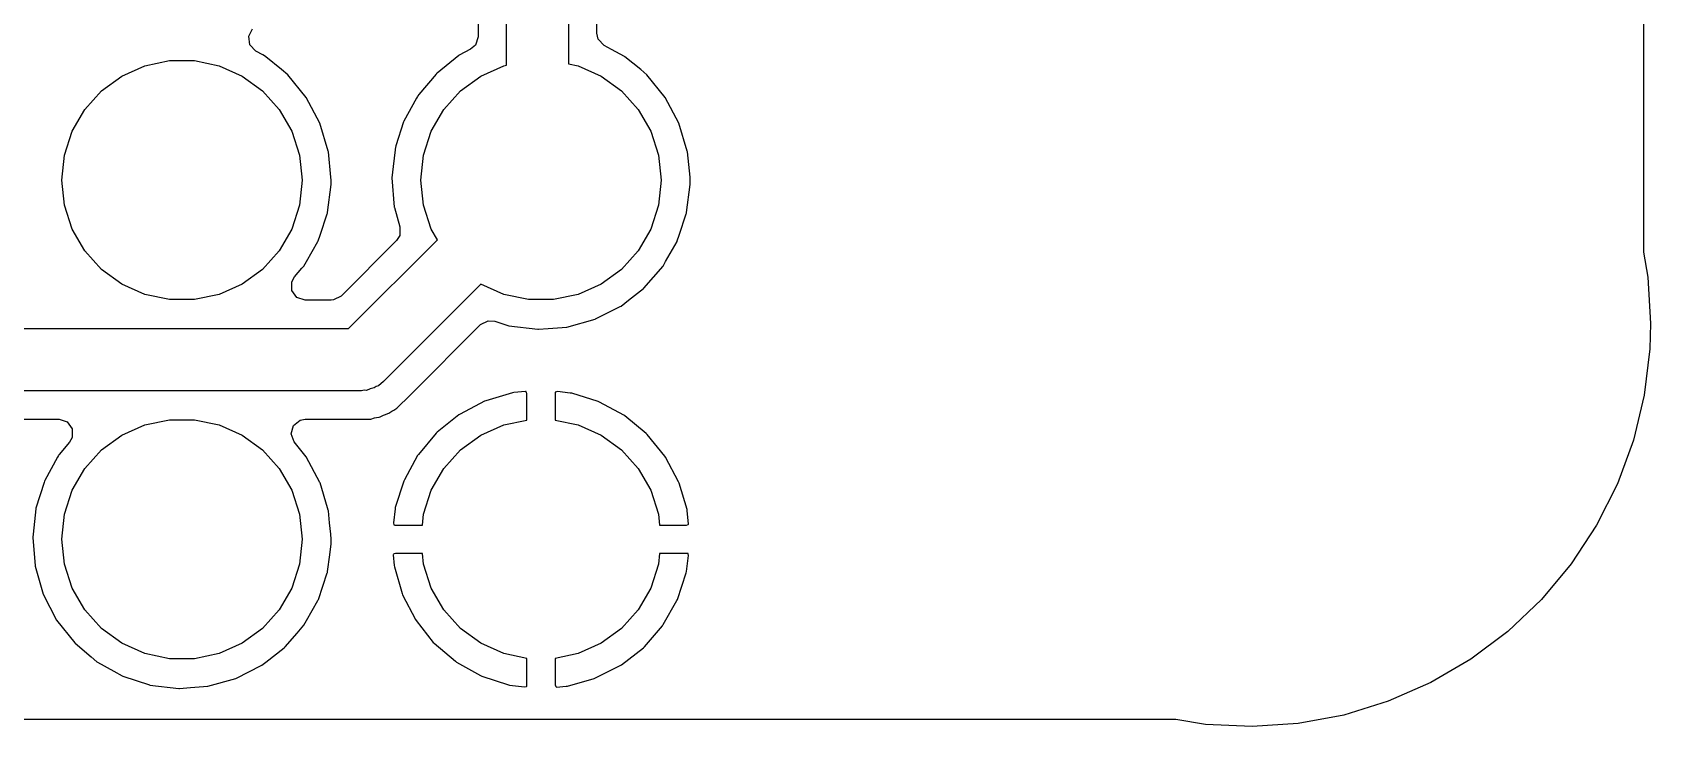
# Model space of a CAD drawing. Extents: x 100.2 to 143.8, y -109.8 to -50.2.
# Drawn here: x 132.4 to 143.85, y -109.85 to -104.94 of the extents above; entities that cross this region are included whole.
import ezdxf

# ---------------------------------------------------------------- set-up
doc = ezdxf.new("R2010")
doc.units = 0
doc.layers.add('BLACK', color=7, linetype='CONTINUOUS')

msp = doc.modelspace()

# ---------------------------------------------------------------- linework, layer by layer
at = {"layer": 'BLACK', "linetype": 'CONTINUOUS'}
for p, q in [((143.8, -103.198), (143.8, -106.494)), ((135.755, -105.173), (135.755, -104.05)), ((136.195, -104.05), (136.195, -105.162)), ((135.555, -104.246), (135.555, -104.973)), ((136.396, -104.946), (136.396, -104.246)), ((133.932, -104.968), (133.959, -104.916)), ((133.94, -105.029), (133.932, -104.968)), ((135.555, -104.973), (135.536, -105.031)), ((136.405, -104.988), (136.396, -104.946)), ((133.982, -105.073), (133.94, -105.029)), ((134.031, -105.099), (133.982, -105.073)), ((135.501, -105.06), (135.422, -105.102)), ((135.536, -105.031), (135.501, -105.06)), ((136.447, -105.033), (136.405, -104.988)), ((136.499, -105.061), (136.447, -105.033)), ((136.59, -105.11), (136.499, -105.061)), ((133.035, -105.249), (133.197, -105.177)), ((133.197, -105.177), (133.371, -105.14)), ((133.371, -105.14), (133.549, -105.14)), ((133.549, -105.14), (133.723, -105.177)), ((133.723, -105.177), (133.885, -105.249)), ((134.05, -105.11), (134.031, -105.099)), ((134.054, -105.113), (134.05, -105.11)), ((134.165, -105.204), (134.054, -105.113)), ((134.054, -105.113), (134.054, -105.113)), ((134.209, -105.241), (134.165, -105.204)), ((135.418, -105.105), (135.265, -105.228)), ((135.422, -105.102), (135.418, -105.105)), ((135.418, -105.105), (135.418, -105.105)), ((135.575, -105.249), (135.737, -105.177)), ((135.737, -105.177), (135.755, -105.173)), ((136.195, -105.162), (136.263, -105.177)), ((136.263, -105.177), (136.425, -105.249)), ((136.594, -105.113), (136.59, -105.11)), ((136.705, -105.204), (136.594, -105.113)), ((136.594, -105.113), (136.594, -105.113)), ((136.749, -105.241), (136.705, -105.204)), ((132.891, -105.353), (133.035, -105.249)), ((133.885, -105.249), (134.029, -105.353)), ((134.339, -105.401), (134.209, -105.241)), ((135.258, -105.235), (135.136, -105.38)), ((135.261, -105.231), (135.258, -105.235)), ((135.258, -105.235), (135.258, -105.235)), ((135.265, -105.228), (135.261, -105.231)), ((135.265, -105.228), (135.265, -105.228)), ((135.431, -105.353), (135.575, -105.249)), ((136.425, -105.249), (136.569, -105.353)), ((136.879, -105.401), (136.749, -105.241)), ((132.772, -105.485), (132.891, -105.353)), ((134.029, -105.353), (134.148, -105.485)), ((134.436, -105.583), (134.339, -105.401)), ((135.12, -105.405), (135.03, -105.569)), ((135.127, -105.393), (135.12, -105.405)), ((135.129, -105.389), (135.127, -105.393)), ((135.127, -105.393), (135.127, -105.393)), ((135.136, -105.38), (135.129, -105.389)), ((135.312, -105.485), (135.431, -105.353)), ((136.569, -105.353), (136.688, -105.485)), ((136.976, -105.583), (136.879, -105.401)), ((132.683, -105.639), (132.772, -105.485)), ((134.148, -105.485), (134.237, -105.639)), ((135.223, -105.639), (135.312, -105.485)), ((136.688, -105.485), (136.777, -105.639)), ((132.629, -105.808), (132.683, -105.639)), ((134.237, -105.639), (134.291, -105.808)), ((134.495, -105.78), (134.436, -105.583)), ((135.028, -105.574), (134.974, -105.744)), ((135.03, -105.569), (135.028, -105.574)), ((135.028, -105.574), (135.028, -105.574)), ((135.169, -105.808), (135.223, -105.639)), ((136.777, -105.639), (136.831, -105.808)), ((137.035, -105.78), (136.976, -105.583)), ((134.496, -105.785), (134.495, -105.78)), ((134.967, -105.77), (134.954, -105.888)), ((134.974, -105.744), (134.967, -105.766)), ((134.967, -105.766), (134.967, -105.77)), ((134.967, -105.77), (134.967, -105.77)), ((137.036, -105.785), (137.035, -105.78)), ((132.61, -105.985), (132.629, -105.808)), ((134.291, -105.808), (134.31, -105.985)), ((134.514, -105.965), (134.496, -105.785)), ((134.496, -105.785), (134.496, -105.785)), ((134.954, -105.888), (134.945, -105.97)), ((135.15, -105.985), (135.169, -105.808)), ((136.831, -105.808), (136.85, -105.985)), ((137.054, -105.965), (137.036, -105.785)), ((137.036, -105.785), (137.036, -105.785)), ((132.629, -106.162), (132.61, -105.985)), ((134.31, -105.985), (134.291, -106.162)), ((134.516, -105.985), (134.514, -105.965)), ((134.515, -106.014), (134.516, -105.985)), ((134.945, -105.97), (134.962, -106.176)), ((135.169, -106.162), (135.15, -105.985)), ((136.85, -105.985), (136.831, -106.162)), ((137.056, -105.985), (137.054, -105.965)), ((137.055, -106.014), (137.056, -105.985)), ((134.49, -106.214), (134.515, -106.017)), ((134.515, -106.017), (134.515, -106.014)), ((137.03, -106.214), (137.055, -106.017)), ((137.055, -106.017), (137.055, -106.014)), ((132.683, -106.331), (132.629, -106.162)), ((134.291, -106.162), (134.237, -106.331)), ((134.438, -106.374), (134.488, -106.223)), ((134.488, -106.223), (134.489, -106.219)), ((134.488, -106.223), (134.488, -106.223)), ((134.489, -106.219), (134.49, -106.214)), ((134.962, -106.176), (134.963, -106.18)), ((134.963, -106.18), (134.963, -106.18)), ((134.963, -106.18), (135.002, -106.316)), ((135.223, -106.331), (135.169, -106.162)), ((136.831, -106.162), (136.777, -106.331)), ((136.978, -106.374), (137.028, -106.223)), ((137.028, -106.223), (137.029, -106.219)), ((137.028, -106.223), (137.028, -106.223)), ((137.029, -106.219), (137.03, -106.214)), ((132.772, -106.485), (132.683, -106.331)), ((134.237, -106.331), (134.148, -106.485)), ((135.002, -106.316), (135, -106.377)), ((135.267, -106.407), (135.223, -106.331)), ((136.777, -106.331), (136.688, -106.485)), ((134.341, -106.561), (134.422, -106.419)), ((134.422, -106.419), (134.424, -106.414)), ((134.422, -106.419), (134.422, -106.419)), ((134.424, -106.414), (134.438, -106.374)), ((134.977, -106.413), (134.585, -106.805)), ((134.639, -107.035), (135.267, -106.407)), ((135, -106.377), (134.977, -106.413)), ((136.881, -106.561), (136.962, -106.419)), ((136.962, -106.419), (136.964, -106.414)), ((136.962, -106.419), (136.962, -106.419)), ((136.964, -106.414), (136.978, -106.374)), ((132.891, -106.617), (132.772, -106.485)), ((134.148, -106.485), (134.029, -106.617)), ((134.323, -106.593), (134.341, -106.561)), ((136.688, -106.485), (136.569, -106.617)), ((136.863, -106.593), (136.881, -106.561)), ((143.8, -106.494), (143.831, -106.672)), ((133.035, -106.721), (132.891, -106.617)), ((134.029, -106.617), (133.885, -106.721)), ((134.237, -106.704), (134.256, -106.67)), ((134.256, -106.67), (134.309, -106.609)), ((134.309, -106.609), (134.323, -106.593)), ((136.569, -106.617), (136.425, -106.721)), ((136.728, -106.749), (136.863, -106.593)), ((143.831, -106.672), (143.85, -107)), ((133.197, -106.793), (133.035, -106.721)), ((133.371, -106.83), (133.197, -106.793)), ((133.723, -106.793), (133.549, -106.83)), ((133.885, -106.721), (133.723, -106.793)), ((134.237, -106.766), (134.237, -106.704)), ((134.273, -106.815), (134.237, -106.766)), ((134.585, -106.805), (134.531, -106.833)), ((135.575, -106.721), (134.886, -107.41)), ((135.737, -106.793), (135.575, -106.721)), ((135.911, -106.83), (135.737, -106.793)), ((136.263, -106.793), (136.089, -106.83)), ((136.425, -106.721), (136.263, -106.793)), ((136.62, -106.834), (136.724, -106.752)), ((136.724, -106.752), (136.728, -106.749)), ((136.724, -106.752), (136.724, -106.752)), ((133.549, -106.83), (133.371, -106.83)), ((134.331, -106.834), (134.273, -106.815)), ((134.515, -106.834), (134.331, -106.834)), ((134.531, -106.833), (134.515, -106.834)), ((136.089, -106.83), (135.911, -106.83)), ((136.386, -106.967), (136.561, -106.878)), ((136.561, -106.878), (136.566, -106.876)), ((136.561, -106.878), (136.561, -106.878)), ((136.566, -106.876), (136.62, -106.834)), ((115.245, -107.035), (134.639, -107.035)), ((135.075, -107.505), (135.572, -107.007)), ((135.572, -107.007), (135.627, -106.98)), ((135.627, -106.98), (135.673, -106.983)), ((135.673, -106.983), (135.773, -107.016)), ((135.773, -107.016), (135.978, -107.04)), ((135.978, -107.04), (135.983, -107.04)), ((135.983, -107.04), (136.051, -107.035)), ((135.983, -107.04), (135.983, -107.04)), ((136.051, -107.035), (136.183, -107.025)), ((136.183, -107.025), (136.382, -106.969)), ((136.382, -106.969), (136.386, -106.967)), ((136.386, -106.967), (136.386, -106.967)), ((143.85, -107), (143.844, -107.179)), ((143.844, -107.179), (143.805, -107.505)), ((134.73, -107.475), (115.154, -107.475)), ((134.748, -107.471), (134.73, -107.475)), ((134.765, -107.472), (134.748, -107.471)), ((134.792, -107.461), (134.765, -107.472)), ((134.82, -107.455), (134.792, -107.461)), ((134.834, -107.445), (134.82, -107.455)), ((134.85, -107.439), (134.834, -107.445)), ((134.886, -107.41), (134.85, -107.439)), ((135.798, -107.49), (135.609, -107.545)), ((135.807, -107.488), (135.798, -107.49)), ((135.89, -107.481), (135.807, -107.488)), ((135.894, -107.481), (135.89, -107.481)), ((135.896, -107.483), (135.894, -107.481)), ((135.898, -107.49), (135.896, -107.483)), ((135.9, -107.495), (135.898, -107.49)), ((135.9, -107.682), (135.9, -107.495)), ((136.101, -107.486), (136.1, -107.49)), ((136.1, -107.49), (136.1, -107.682)), ((136.103, -107.484), (136.101, -107.486)), ((136.116, -107.481), (136.103, -107.484)), ((136.207, -107.491), (136.116, -107.481)), ((136.217, -107.493), (136.207, -107.491)), ((136.404, -107.551), (136.217, -107.493)), ((134.945, -107.619), (134.958, -107.611)), ((134.958, -107.611), (134.974, -107.602)), ((134.974, -107.602), (134.981, -107.599)), ((134.974, -107.602), (134.974, -107.602)), ((134.981, -107.599), (135.075, -107.505)), ((135.075, -107.505), (135.075, -107.505)), ((135.6, -107.549), (135.427, -107.64)), ((135.609, -107.545), (135.6, -107.549)), ((136.413, -107.555), (136.404, -107.551)), ((136.586, -107.648), (136.413, -107.555)), ((143.805, -107.505), (143.728, -107.824)), ((131.791, -107.675), (132.59, -107.675)), ((132.59, -107.675), (132.648, -107.694)), ((132.648, -107.694), (132.684, -107.743)), ((133.035, -107.789), (133.197, -107.717)), ((133.197, -107.717), (133.371, -107.68)), ((133.371, -107.68), (133.549, -107.68)), ((133.549, -107.68), (133.723, -107.717)), ((133.723, -107.717), (133.885, -107.789)), ((134.232, -107.78), (134.248, -107.72)), ((134.248, -107.72), (134.295, -107.682)), ((134.295, -107.682), (134.331, -107.675)), ((134.331, -107.675), (134.664, -107.675)), ((134.664, -107.675), (134.664, -107.675)), ((134.664, -107.675), (134.797, -107.675)), ((134.797, -107.675), (134.822, -107.667)), ((134.822, -107.667), (134.837, -107.663)), ((134.837, -107.663), (134.854, -107.661)), ((134.854, -107.661), (134.862, -107.659)), ((134.854, -107.661), (134.854, -107.661)), ((134.862, -107.659), (134.885, -107.648)), ((134.885, -107.648), (134.899, -107.642)), ((134.899, -107.642), (134.905, -107.64)), ((134.905, -107.64), (134.924, -107.634)), ((134.924, -107.634), (134.93, -107.629)), ((134.93, -107.629), (134.945, -107.619)), ((134.93, -107.629), (134.93, -107.629)), ((135.418, -107.645), (135.266, -107.768)), ((135.427, -107.64), (135.418, -107.645)), ((135.575, -107.789), (135.737, -107.717)), ((135.737, -107.717), (135.9, -107.682)), ((136.1, -107.682), (136.263, -107.717)), ((136.263, -107.717), (136.425, -107.789)), ((136.594, -107.653), (136.586, -107.648)), ((136.745, -107.778), (136.594, -107.653)), ((132.665, -107.838), (132.592, -107.925)), ((132.684, -107.805), (132.665, -107.838)), ((132.684, -107.743), (132.684, -107.805)), ((132.891, -107.893), (133.035, -107.789)), ((133.885, -107.789), (134.029, -107.893)), ((134.254, -107.837), (134.232, -107.78)), ((134.339, -107.941), (134.254, -107.837)), ((135.259, -107.775), (135.133, -107.925)), ((135.266, -107.768), (135.259, -107.775)), ((135.431, -107.893), (135.575, -107.789)), ((136.425, -107.789), (136.569, -107.893)), ((136.752, -107.785), (136.745, -107.778)), ((136.876, -107.937), (136.752, -107.785)), ((143.728, -107.824), (143.616, -108.132)), ((132.58, -107.945), (132.49, -108.109)), ((132.587, -107.933), (132.58, -107.945)), ((132.589, -107.929), (132.587, -107.933)), ((132.587, -107.933), (132.587, -107.933)), ((132.592, -107.925), (132.589, -107.929)), ((132.772, -108.025), (132.891, -107.893)), ((134.029, -107.893), (134.148, -108.025)), ((134.436, -108.123), (134.339, -107.941)), ((135.127, -107.933), (135.033, -108.105)), ((135.133, -107.925), (135.127, -107.933)), ((135.312, -108.025), (135.431, -107.893)), ((136.569, -107.893), (136.688, -108.025)), ((136.881, -107.945), (136.876, -107.937)), ((136.973, -108.119), (136.881, -107.945)), ((132.683, -108.179), (132.772, -108.025)), ((134.148, -108.025), (134.237, -108.179)), ((135.223, -108.179), (135.312, -108.025)), ((136.688, -108.025), (136.777, -108.179)), ((132.485, -108.123), (132.427, -108.306)), ((132.488, -108.114), (132.485, -108.123)), ((132.49, -108.109), (132.488, -108.114)), ((132.488, -108.114), (132.488, -108.114)), ((132.629, -108.348), (132.683, -108.179)), ((134.237, -108.179), (134.291, -108.348)), ((134.437, -108.127), (134.436, -108.123)), ((134.49, -108.303), (134.437, -108.127)), ((135.029, -108.114), (134.969, -108.301)), ((135.033, -108.105), (135.029, -108.114)), ((135.169, -108.348), (135.223, -108.179)), ((136.777, -108.179), (136.831, -108.348)), ((136.977, -108.128), (136.973, -108.119)), ((137.034, -108.315), (136.977, -108.128)), ((143.616, -108.132), (143.468, -108.425)), ((134.969, -108.301), (134.967, -108.31)), ((132.427, -108.31), (132.407, -108.49)), ((132.427, -108.306), (132.427, -108.31)), ((132.427, -108.31), (132.427, -108.31)), ((132.61, -108.525), (132.629, -108.348)), ((134.291, -108.348), (134.31, -108.525)), ((134.495, -108.32), (134.49, -108.303)), ((134.496, -108.325), (134.495, -108.32)), ((134.504, -108.409), (134.496, -108.325)), ((134.496, -108.325), (134.496, -108.325)), ((134.512, -108.49), (134.504, -108.409)), ((134.967, -108.31), (134.956, -108.409)), ((134.956, -108.409), (134.959, -108.422)), ((135.161, -108.425), (135.169, -108.348)), ((136.831, -108.348), (136.839, -108.425)), ((137.035, -108.325), (137.034, -108.315)), ((137.044, -108.415), (137.035, -108.325)), ((137.044, -108.419), (137.044, -108.415)), ((132.407, -108.49), (132.405, -108.51)), ((132.405, -108.51), (132.405, -108.515)), ((132.405, -108.515), (132.421, -108.711)), ((132.629, -108.702), (132.61, -108.525)), ((134.31, -108.525), (134.291, -108.702)), ((134.516, -108.525), (134.512, -108.49)), ((134.515, -108.554), (134.516, -108.525)), ((134.959, -108.422), (134.961, -108.424)), ((134.961, -108.424), (134.965, -108.425)), ((134.965, -108.425), (135.161, -108.425)), ((136.839, -108.425), (137.03, -108.425)), ((137.03, -108.425), (137.042, -108.421)), ((137.042, -108.421), (137.044, -108.419)), ((143.468, -108.425), (143.288, -108.699)), ((134.49, -108.754), (134.505, -108.635)), ((134.505, -108.635), (134.515, -108.557)), ((134.515, -108.557), (134.515, -108.554)), ((134.956, -108.632), (134.955, -108.635)), ((134.955, -108.635), (134.962, -108.711)), ((134.958, -108.629), (134.956, -108.632)), ((134.97, -108.625), (134.958, -108.629)), ((135.161, -108.625), (134.97, -108.625)), ((135.169, -108.702), (135.161, -108.625)), ((136.839, -108.625), (136.831, -108.702)), ((137.035, -108.625), (136.839, -108.625)), ((137.029, -108.754), (137.044, -108.641)), ((137.04, -108.626), (137.035, -108.625)), ((137.041, -108.627), (137.04, -108.626)), ((137.044, -108.641), (137.041, -108.627)), ((132.421, -108.711), (132.422, -108.716)), ((132.422, -108.716), (132.479, -108.914)), ((132.683, -108.871), (132.629, -108.702)), ((134.291, -108.702), (134.237, -108.871)), ((134.488, -108.763), (134.489, -108.759)), ((134.489, -108.759), (134.49, -108.754)), ((134.962, -108.711), (134.964, -108.72)), ((134.964, -108.72), (135.018, -108.909)), ((135.223, -108.871), (135.169, -108.702)), ((136.831, -108.702), (136.777, -108.871)), ((137.027, -108.763), (137.029, -108.754)), ((143.288, -108.699), (143.078, -108.951)), ((132.772, -109.025), (132.683, -108.871)), ((134.237, -108.871), (134.148, -109.025)), ((134.426, -108.95), (134.488, -108.763)), ((134.488, -108.763), (134.488, -108.763)), ((135.312, -109.025), (135.223, -108.871)), ((136.777, -108.871), (136.688, -109.025)), ((136.965, -108.95), (137.027, -108.763)), ((132.479, -108.914), (132.573, -109.097)), ((134.341, -109.1), (134.422, -108.959)), ((134.422, -108.959), (134.424, -108.954)), ((134.422, -108.959), (134.422, -108.959)), ((134.424, -108.954), (134.426, -108.95)), ((135.018, -108.909), (135.021, -108.918)), ((135.021, -108.918), (135.111, -109.092)), ((136.865, -109.129), (136.961, -108.958)), ((136.961, -108.958), (136.965, -108.95)), ((143.078, -108.951), (142.84, -109.177)), ((132.573, -109.097), (132.701, -109.258)), ((132.891, -109.157), (132.772, -109.025)), ((134.148, -109.025), (134.029, -109.157)), ((134.323, -109.133), (134.341, -109.1)), ((135.111, -109.092), (135.116, -109.1)), ((135.116, -109.1), (135.238, -109.254)), ((135.431, -109.157), (135.312, -109.025)), ((136.688, -109.025), (136.569, -109.157)), ((133.035, -109.261), (132.891, -109.157)), ((134.029, -109.157), (133.885, -109.261)), ((134.191, -109.285), (134.275, -109.189)), ((134.275, -109.189), (134.323, -109.133)), ((135.575, -109.261), (135.431, -109.157)), ((136.569, -109.157), (136.425, -109.261)), ((136.731, -109.285), (136.859, -109.137)), ((136.859, -109.137), (136.865, -109.129)), ((142.84, -109.177), (142.577, -109.374)), ((132.701, -109.258), (132.704, -109.261)), ((132.704, -109.261), (132.704, -109.261)), ((132.704, -109.261), (132.817, -109.357)), ((133.197, -109.333), (133.035, -109.261)), ((133.371, -109.37), (133.197, -109.333)), ((133.723, -109.333), (133.549, -109.37)), ((133.885, -109.261), (133.723, -109.333)), ((134.054, -109.394), (134.184, -109.292)), ((134.184, -109.292), (134.188, -109.289)), ((134.184, -109.292), (134.184, -109.292)), ((134.188, -109.289), (134.191, -109.285)), ((135.238, -109.254), (135.245, -109.261)), ((135.245, -109.261), (135.394, -109.388)), ((135.737, -109.333), (135.575, -109.261)), ((135.9, -109.368), (135.737, -109.333)), ((136.263, -109.333), (136.1, -109.368)), ((136.425, -109.261), (136.263, -109.333)), ((136.569, -109.413), (136.724, -109.292)), ((136.724, -109.292), (136.731, -109.285)), ((132.817, -109.357), (132.858, -109.392)), ((132.858, -109.392), (132.862, -109.394)), ((132.862, -109.394), (132.862, -109.394)), ((132.862, -109.394), (132.979, -109.459)), ((133.549, -109.37), (133.371, -109.37)), ((133.846, -109.507), (134.021, -109.418)), ((134.021, -109.418), (134.026, -109.416)), ((134.021, -109.418), (134.021, -109.418)), ((134.026, -109.416), (134.054, -109.394)), ((135.394, -109.388), (135.402, -109.394)), ((135.402, -109.394), (135.573, -109.489)), ((135.9, -109.56), (135.9, -109.368)), ((136.1, -109.368), (136.1, -109.555)), ((136.386, -109.506), (136.561, -109.418)), ((136.561, -109.418), (136.569, -109.413)), ((142.577, -109.374), (142.294, -109.539)), ((132.979, -109.459), (133.037, -109.492)), ((133.037, -109.492), (133.042, -109.494)), ((133.042, -109.494), (133.229, -109.554)), ((133.229, -109.554), (133.229, -109.554)), ((133.229, -109.554), (133.233, -109.556)), ((133.233, -109.556), (133.438, -109.58)), ((133.643, -109.565), (133.842, -109.509)), ((133.842, -109.509), (133.846, -109.507)), ((133.846, -109.507), (133.846, -109.507)), ((135.573, -109.489), (135.582, -109.493)), ((135.582, -109.493), (135.769, -109.554)), ((135.769, -109.554), (135.778, -109.556)), ((135.778, -109.556), (135.884, -109.569)), ((135.899, -109.565), (135.9, -109.56)), ((136.1, -109.555), (136.104, -109.567)), ((136.188, -109.563), (136.377, -109.51)), ((136.377, -109.51), (136.386, -109.506)), ((142.294, -109.539), (141.993, -109.671)), ((133.438, -109.58), (133.443, -109.58)), ((133.443, -109.58), (133.52, -109.574)), ((133.443, -109.58), (133.443, -109.58)), ((133.52, -109.574), (133.643, -109.565)), ((135.884, -109.569), (135.898, -109.566)), ((135.898, -109.566), (135.899, -109.565)), ((136.104, -109.567), (136.107, -109.569)), ((136.107, -109.569), (136.11, -109.57)), ((136.11, -109.57), (136.178, -109.564)), ((136.178, -109.564), (136.188, -109.563)), ((141.993, -109.671), (141.68, -109.768)), ((141.68, -109.768), (141.357, -109.828)), ((140.492, -109.8), (103.506, -109.8)), ((140.702, -109.834), (140.492, -109.8)), ((141.03, -109.85), (140.702, -109.834)), ((141.357, -109.828), (141.03, -109.85))]:
    msp.add_line(p, q, dxfattribs=at)

doc.saveas('drawing.dxf')
